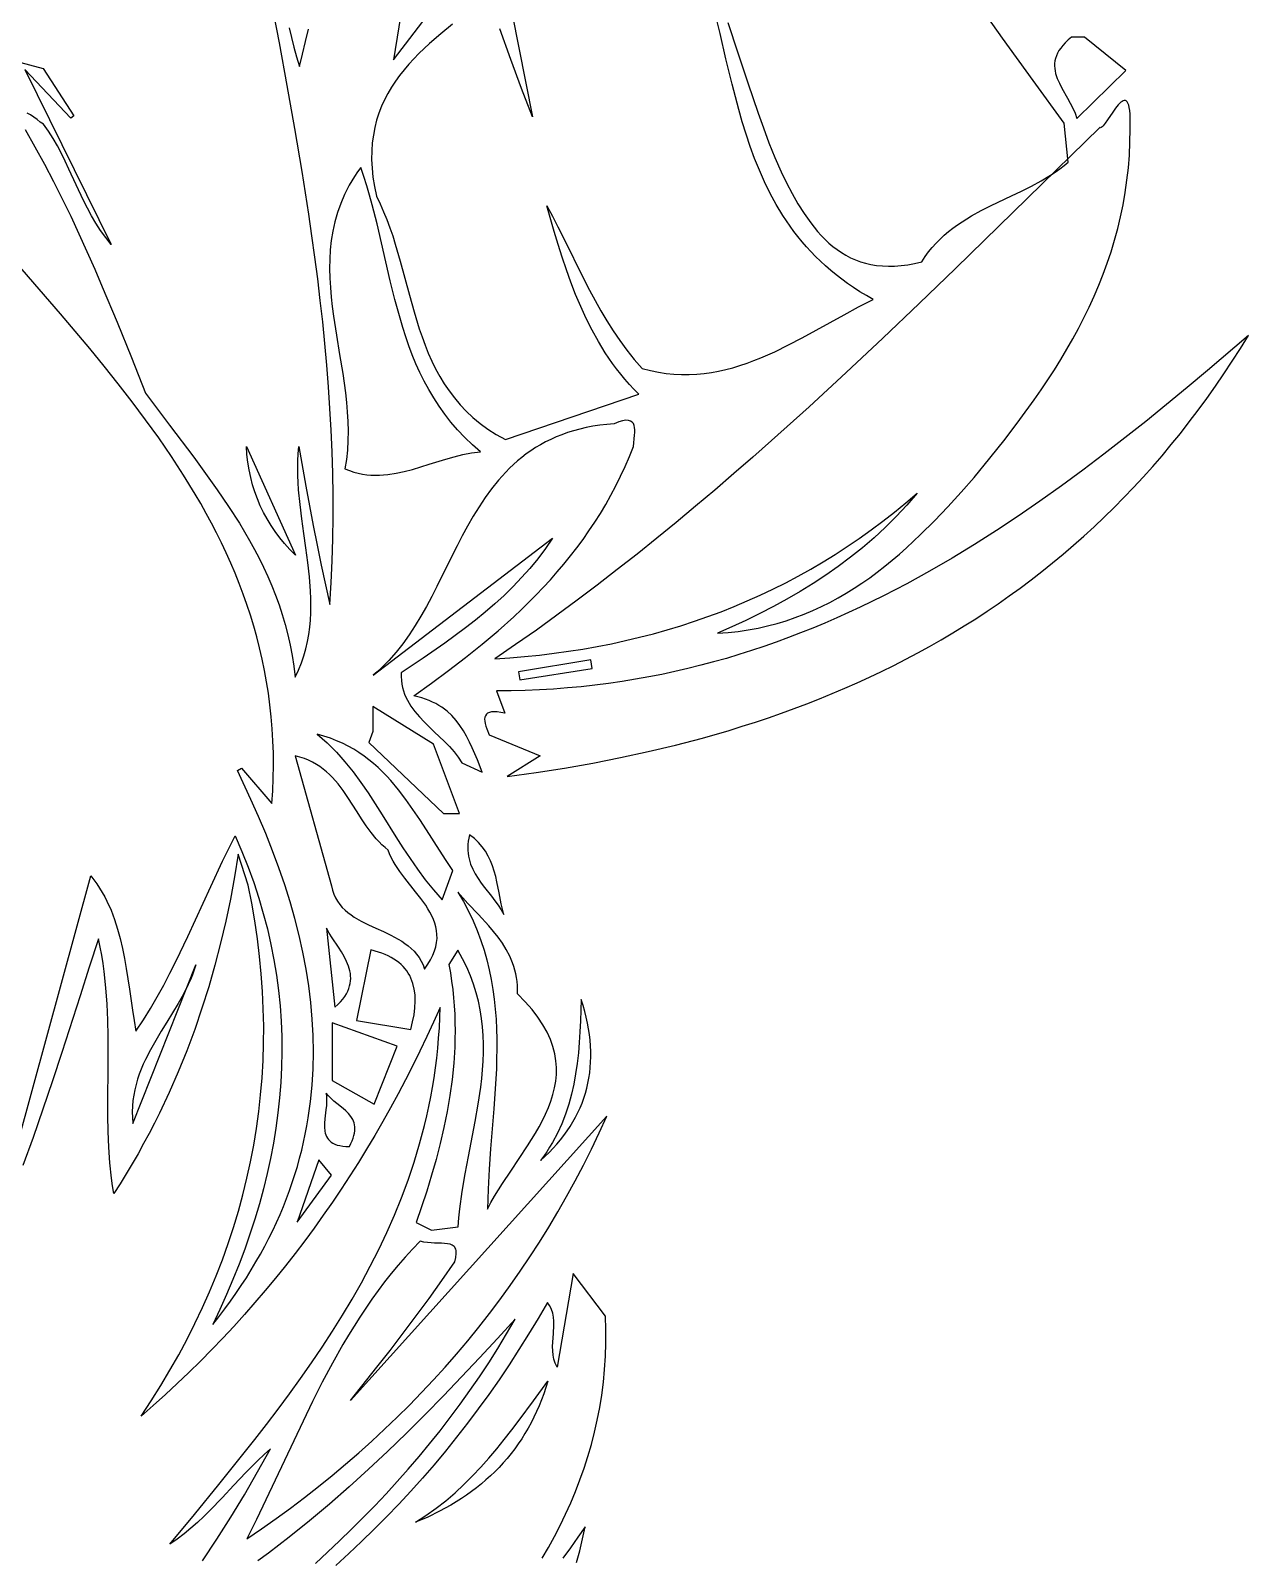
# Model space of a CAD drawing. Header units: metres. Extents: x 0 to 50, y 0 to 50.
# Drawn here: x 27.61 to 38.5, y 11.47 to 25.13 of the extents above; entities that cross this region are included whole.
import ezdxf

# ---------------------------------------------------------------- set-up
doc = ezdxf.new("R2010")
doc.units = ezdxf.units.M

msp = doc.modelspace()

# ---------------------------------------------------------------- linework, layer by layer
for points in [[(30.852075, 24.867865), (31.921372, 26.268652), (31.849407, 26.342744), (31.310637, 26.053975), (31.24909, 25.508736), (30.932788, 25.365567), (30.852075, 24.867865)], [(31.789331, 25.896573), (32.093523, 24.358277), (32.093523, 24.358277), (31.995495, 24.611808), (31.899205, 24.872259), (31.802001, 25.145663)], [(27.557002, 24.244934), (27.644763, 24.091086), (27.72919, 23.936533), (27.810529, 23.78133), (27.889022, 23.625533), (27.964914, 23.469194), (28.038447, 23.31237), (28.109867, 23.155114), (28.179416, 22.997482), (28.247339, 22.839528), (28.379279, 22.522871), (28.507637, 22.205583), (28.634365, 21.8881), (28.634365, 21.8881), (28.740608, 21.74418), (28.848377, 21.600896), (29.064605, 21.313983), (29.171119, 21.16923), (29.275269, 21.022864), (29.376084, 20.874322), (29.472592, 20.723042), (29.518926, 20.646199), (29.563818, 20.568461), (29.607148, 20.489758), (29.648792, 20.410018), (29.68863, 20.329172), (29.726541, 20.24715), (29.762402, 20.163881), (29.796092, 20.079295), (29.827489, 19.993322), (29.856473, 19.905891), (29.882921, 19.816932), (29.906712, 19.726376), (29.927724, 19.63415), (29.945835, 19.540187), (29.960925, 19.444414), (29.972872, 19.346762), (29.972872, 19.346762), (30.002045, 19.410218), (30.027278, 19.473796), (30.048783, 19.537491), (30.066773, 19.601297), (30.081459, 19.665209), (30.093055, 19.729221), (30.101772, 19.793326), (30.107823, 19.85752), (30.111421, 19.921797), (30.112776, 19.98615), (30.112103, 20.050575), (30.109612, 20.115065), (30.100029, 20.24422), (30.085727, 20.373568), (30.068402, 20.503064), (30.049755, 20.632663), (30.031483, 20.762318), (30.015286, 20.891985), (30.00286, 21.021617), (29.998593, 21.086405), (29.995906, 21.151169), (29.995011, 21.2159), (29.996121, 21.280595), (29.999448, 21.345246), (30.005204, 21.409849), (30.005204, 21.409849), (30.067497, 21.056267), (30.133128, 20.702803), (30.167757, 20.526146), (30.203895, 20.349557), (30.241766, 20.173048), (30.281595, 19.996631), (30.281595, 19.996631), (30.293657, 20.192795), (30.302487, 20.388627), (30.308197, 20.584139), (30.310897, 20.779344), (30.310694, 20.974254), (30.3077, 21.168882), (30.302024, 21.363242), (30.293776, 21.557344), (30.283065, 21.751203), (30.270001, 21.944831), (30.254694, 22.138241), (30.237253, 22.331445), (30.217788, 22.524455), (30.196409, 22.717286), (30.173226, 22.909948), (30.148347, 23.102456), (30.121883, 23.294821), (30.093944, 23.487057), (30.034077, 23.87119), (29.969625, 24.254957), (29.901463, 24.638459), (29.830471, 25.021797), (29.757524, 25.405074)], [(31.379827, 25.187618), (31.275161, 25.102412), (31.174061, 25.014884), (31.125287, 24.969977), (31.07793, 24.924161), (31.032164, 24.877327), (30.988165, 24.829366), (30.946109, 24.780169), (30.906169, 24.729626), (30.868521, 24.677627), (30.833341, 24.624065), (30.800802, 24.568828), (30.77108, 24.511809), (30.74435, 24.452897), (30.720787, 24.391983), (30.700566, 24.328957), (30.683862, 24.263712), (30.67085, 24.196136), (30.661705, 24.126121), (30.656602, 24.053558), (30.655716, 23.978337), (30.659222, 23.900348), (30.667296, 23.819483), (30.680111, 23.735632), (30.697843, 23.648686), (30.697843, 23.648686), (30.731646, 23.580243), (30.762864, 23.510364), (30.79177, 23.439194), (30.818636, 23.366881), (30.843736, 23.293571), (30.867342, 23.219411), (30.911166, 23.069128), (30.992905, 22.764823), (31.035187, 22.613149), (31.081322, 22.463361), (31.106518, 22.389541), (31.133495, 22.316632), (31.162528, 22.244782), (31.193889, 22.174138), (31.227852, 22.104846), (31.264689, 22.037053), (31.304673, 21.970905), (31.348077, 21.90655), (31.395175, 21.844135), (31.446238, 21.783806), (31.501541, 21.72571), (31.561356, 21.669993), (31.625956, 21.616804), (31.695614, 21.566287), (31.770604, 21.518591), (31.851197, 21.473863), (33.044456, 21.877543), (33.044456, 21.877543), (33.001645, 21.921251), (32.96046, 21.965784), (32.920847, 22.011118), (32.882755, 22.057228), (32.846131, 22.104088), (32.810923, 22.151674), (32.744548, 22.248923), (32.683214, 22.348775), (32.626503, 22.451031), (32.574, 22.55549), (32.525287, 22.661953), (32.479948, 22.77022), (32.437566, 22.880092), (32.397725, 22.991368), (32.360008, 23.103848), (32.323999, 23.217334), (32.28928, 23.331625), (32.222048, 23.561823), (32.222048, 23.561823), (32.271868, 23.469177), (32.320315, 23.375659), (32.414667, 23.186944), (32.50826, 22.997563), (32.604253, 22.809398), (32.654135, 22.71636), (32.705801, 22.624333), (32.759645, 22.533552), (32.816062, 22.444252), (32.875446, 22.356669), (32.938192, 22.271038), (33.004695, 22.187594), (33.075349, 22.106574), (33.075349, 22.106574), (33.147972, 22.088338), (33.219482, 22.074051), (33.289938, 22.063558), (33.3594, 22.056709), (33.427925, 22.053351), (33.495574, 22.053331), (33.562406, 22.056497), (33.628479, 22.062696), (33.693853, 22.071776), (33.758586, 22.083585), (33.822738, 22.09797), (33.886367, 22.114779), (33.949533, 22.133859), (34.012296, 22.155058), (34.074713, 22.178224), (34.136844, 22.203204), (34.198748, 22.229846), (34.260484, 22.257997), (34.383689, 22.318218), (34.50693, 22.382647), (34.630681, 22.450066), (34.881602, 22.588994), (35.009716, 22.658065), (35.140229, 22.725248), (35.140229, 22.725248), (35.080107, 22.759478), (35.022031, 22.794706), (34.965956, 22.830909), (34.911835, 22.868065), (34.859624, 22.906151), (34.809276, 22.945144), (34.760745, 22.985023), (34.713986, 23.025765), (34.668953, 23.067347), (34.625599, 23.109747), (34.583881, 23.152942), (34.543751, 23.19691), (34.505163, 23.241628), (34.468073, 23.287075), (34.432434, 23.333226), (34.3982, 23.380061), (34.333766, 23.47569), (34.274404, 23.57378), (34.219749, 23.674153), (34.169434, 23.776629), (34.123092, 23.881027), (34.080358, 23.987168), (34.040865, 24.094872), (34.004247, 24.20396), (33.970139, 24.314251), (33.938172, 24.425565), (33.907983, 24.537724), (33.879203, 24.650546), (33.824409, 24.877464), (33.770862, 25.10488), (33.71563, 25.331357)], [(29.917645, 25.155438), (29.960554, 24.98219), (29.984409, 24.895921), (30.010452, 24.810025), (30.010452, 24.810025), (30.036967, 24.920724), (30.064558, 25.031318), (30.091391, 25.141968)], [(33.840724, 25.20249), (33.931584, 24.932554), (34.02022, 24.662099), (34.111054, 24.392966), (34.158679, 24.259471), (34.208514, 24.126997), (34.261111, 23.995774), (34.317023, 23.866033), (34.317023, 23.866033), (34.365489, 23.768397), (34.415694, 23.673165), (34.468125, 23.581179), (34.523273, 23.493277), (34.552019, 23.45112), (34.581627, 23.4103), (34.612158, 23.370921), (34.643675, 23.333089), (34.676238, 23.296908), (34.709907, 23.262483), (34.744745, 23.229919), (34.780813, 23.199322), (34.818171, 23.170796), (34.85688, 23.144447), (34.897003, 23.120379), (34.938599, 23.098697), (34.981731, 23.079507), (35.026459, 23.062913), (35.072844, 23.04902), (35.120948, 23.037935), (35.170832, 23.02976), (35.222557, 23.024602), (35.276183, 23.022565), (35.331773, 23.023755), (35.389387, 23.028277), (35.449087, 23.036235), (35.510933, 23.047735), (35.574987, 23.062881), (35.574987, 23.062881), (35.604805, 23.107977), (35.636248, 23.150626), (35.669223, 23.190962), (35.70364, 23.229117), (35.739409, 23.265226), (35.77644, 23.299421), (35.814641, 23.331836), (35.853923, 23.362605), (35.894194, 23.39186), (35.935365, 23.419735), (36.020041, 23.471879), (36.107229, 23.520102), (36.196202, 23.565473), (36.376611, 23.651922), (36.466598, 23.695134), (36.555475, 23.739761), (36.642517, 23.786869), (36.726999, 23.837525), (36.768055, 23.864516), (36.808199, 23.892795), (36.847341, 23.922494), (36.885391, 23.953747), (36.848089, 24.303607), (36.848089, 24.303607), (36.570709, 24.683209), (36.296377, 25.063836), (36.160939, 25.254796)], [(36.913316, 25.07111), (36.913316, 25.07111), (36.884122, 25.046445), (36.85851, 25.022084), (36.83632, 24.99801), (36.817392, 24.974205), (36.801566, 24.95065), (36.788682, 24.927327), (36.77858, 24.904218), (36.7711, 24.881306), (36.766082, 24.858572), (36.763366, 24.835998), (36.762791, 24.813566), (36.764199, 24.791259), (36.767428, 24.769058), (36.772319, 24.746944), (36.786448, 24.70291), (36.805303, 24.659011), (36.827606, 24.615104), (36.877433, 24.526688), (36.902398, 24.481891), (36.925689, 24.436508), (36.946028, 24.390395), (36.962134, 24.343409), (37.399124, 24.773399), (37.029271, 25.070005), (36.913316, 25.07111)], [(27.472455, 24.857183), (27.719678, 24.790872), (27.992626, 24.368402), (27.964914, 24.345671), (27.553038, 24.783049), (28.327911, 23.217685), (28.327911, 23.217685), (28.277648, 23.278581), (28.231632, 23.341714), (28.189303, 23.406784), (28.150102, 23.473491), (28.11347, 23.541535), (28.078847, 23.610614), (28.013391, 23.750679), (27.949258, 23.891284), (27.916289, 23.961037), (27.881972, 24.030024), (27.845748, 24.097944), (27.807058, 24.164497), (27.765342, 24.229382), (27.72004, 24.2923), (27.72004, 24.2923), (27.692073, 24.311922), (27.664176, 24.333693), (27.635768, 24.355623), (27.606266, 24.375722), (27.575087, 24.392001)], [(31.756481, 19.509627), (31.756481, 19.509627), (31.890462, 19.518868), (32.023463, 19.530307), (32.155479, 19.543961), (32.286507, 19.559852), (32.416541, 19.577999), (32.545577, 19.59842), (32.67361, 19.621137), (32.800634, 19.646168), (32.926647, 19.673532), (33.051641, 19.703251), (33.175614, 19.735343), (33.29856, 19.769828), (33.420474, 19.806725), (33.541353, 19.846054), (33.66119, 19.887836), (33.779981, 19.932088), (33.897722, 19.978832), (34.014408, 20.028086), (34.130034, 20.07987), (34.244596, 20.134204), (34.358088, 20.191107), (34.470506, 20.250599), (34.581845, 20.312701), (34.692101, 20.37743), (34.801269, 20.444807), (34.909343, 20.514851), (35.01632, 20.587583), (35.122195, 20.663021), (35.226962, 20.741186), (35.330617, 20.822097), (35.433156, 20.905773), (35.534574, 20.992234), (35.534574, 20.992234), (35.442483, 20.88591), (35.347294, 20.784095), (35.249115, 20.686625), (35.148053, 20.593335), (35.044215, 20.50406), (34.937709, 20.418635), (34.828641, 20.336895), (34.717119, 20.258675), (34.60325, 20.183811), (34.487143, 20.112138), (34.368903, 20.04349), (34.248638, 19.977703), (34.126456, 19.914611), (34.002464, 19.854051), (33.876768, 19.795857), (33.749478, 19.739863), (33.749478, 19.739863), (33.842603, 19.746462), (33.933825, 19.756329), (34.023197, 19.769376), (34.110772, 19.785514), (34.1966, 19.804656), (34.280734, 19.826712), (34.363227, 19.851594), (34.44413, 19.879215), (34.523496, 19.909484), (34.601376, 19.942314), (34.677823, 19.977617), (34.752889, 20.015303), (34.826627, 20.055286), (34.899087, 20.097475), (34.970323, 20.141783), (35.040386, 20.188121), (35.109329, 20.236401), (35.177204, 20.286534), (35.244063, 20.338433), (35.309958, 20.392007), (35.374941, 20.44717), (35.439064, 20.503832), (35.50238, 20.561905), (35.56494, 20.621301), (35.688003, 20.743708), (35.80867, 20.870344), (35.927358, 21.000501), (36.044484, 21.133473), (36.044484, 21.133473), (36.184375, 21.304496), (36.320887, 21.47687), (36.453235, 21.650981), (36.580636, 21.827214), (36.642237, 21.916247), (36.702308, 22.005955), (36.76075, 22.096387), (36.817466, 22.18759), (36.872358, 22.279613), (36.925328, 22.372504), (36.976278, 22.466311), (37.025109, 22.561083), (37.071726, 22.656867), (37.116028, 22.753712), (37.157919, 22.851665), (37.1973, 22.950776), (37.234073, 23.051092), (37.268142, 23.152662), (37.299407, 23.255533), (37.32777, 23.359755), (37.353135, 23.465374), (37.375403, 23.57244), (37.394475, 23.681), (37.410255, 23.791103), (37.422644, 23.902797), (37.431544, 24.016129), (37.436858, 24.131149), (37.438487, 24.247905), (37.438487, 24.247905), (37.439087, 24.34415), (37.437392, 24.382735), (37.434471, 24.415399), (37.430399, 24.442473), (37.425255, 24.464285), (37.419114, 24.481164), (37.412055, 24.493439), (37.404154, 24.501439), (37.395487, 24.505493), (37.386133, 24.50593), (37.376168, 24.503079), (37.365669, 24.497268), (37.354712, 24.488828), (37.331737, 24.465372), (37.307858, 24.435343), (37.283691, 24.401372), (37.236958, 24.332134), (37.215624, 24.30213), (37.196467, 24.278712), (37.187897, 24.270294), (37.180101, 24.26451), (37.173158, 24.261689), (37.167145, 24.262159), (37.167145, 24.262159), (36.521709, 23.63175), (35.876015, 23.002365), (35.551732, 22.689519), (35.225778, 22.378684), (34.897616, 22.070445), (34.566712, 21.765386), (34.23253, 21.464094), (34.064042, 21.315042), (33.894534, 21.167152), (33.723939, 21.020495), (33.552189, 20.875146), (33.379219, 20.731176), (33.20496, 20.588661), (33.029346, 20.447671), (32.852309, 20.308281), (32.673784, 20.170564), (32.493703, 20.034592), (32.311999, 19.90044), (32.128606, 19.768179), (31.943455, 19.637884), (31.756481, 19.509627)], [(30.558283, 23.906323), (30.558283, 23.906323), (30.529833, 23.866468), (30.503206, 23.826467), (30.478354, 23.786323), (30.45523, 23.74604), (30.433786, 23.705621), (30.413973, 23.66507), (30.379051, 23.583586), (30.350082, 23.501616), (30.326681, 23.41919), (30.308466, 23.336335), (30.295052, 23.25308), (30.286058, 23.169453), (30.281099, 23.085483), (30.279792, 23.001199), (30.281754, 22.916628), (30.286602, 22.8318), (30.293951, 22.746743), (30.30342, 22.661485), (30.314625, 22.576054), (30.340707, 22.404791), (30.369133, 22.233181), (30.396834, 22.061452), (30.420746, 21.889831), (30.430322, 21.804133), (30.437801, 21.718547), (30.442799, 21.633103), (30.444933, 21.547828), (30.443819, 21.462751), (30.439075, 21.377901), (30.430317, 21.293306), (30.417162, 21.208994), (30.417162, 21.208994), (30.456734, 21.193771), (30.495947, 21.181171), (30.534825, 21.171059), (30.573393, 21.163302), (30.611677, 21.157768), (30.649701, 21.154323), (30.68749, 21.152833), (30.72507, 21.153166), (30.762466, 21.155188), (30.799701, 21.158767), (30.873794, 21.170058), (30.94755, 21.185974), (31.021167, 21.205449), (31.094847, 21.227417), (31.168789, 21.250812), (31.318263, 21.297618), (31.394195, 21.318897), (31.471189, 21.337338), (31.549448, 21.351877), (31.62917, 21.361445), (31.62917, 21.361445), (31.556194, 21.425338), (31.487982, 21.491045), (31.424315, 21.558486), (31.36497, 21.627581), (31.309725, 21.698249), (31.258358, 21.77041), (31.21065, 21.843982), (31.166376, 21.918885), (31.125317, 21.995039), (31.08725, 22.072363), (31.051954, 22.150776), (31.019207, 22.230198), (30.988787, 22.310548), (30.960473, 22.391746), (30.934044, 22.47371), (30.909277, 22.556361), (30.863844, 22.723399), (30.822403, 22.892214), (30.744402, 23.232598), (30.704296, 23.402877), (30.66109, 23.572355), (30.63777, 23.656591), (30.61301, 23.740385), (30.586588, 23.823656), (30.558283, 23.906323)], [(27.489532, 15.168867), (28.143666, 17.570074), (28.143666, 17.570074), (28.171973, 17.533594), (28.198534, 17.496466), (28.223421, 17.45871), (28.24671, 17.420344), (28.268473, 17.38139), (28.288783, 17.341868), (28.325343, 17.261196), (28.356978, 17.178489), (28.384277, 17.093907), (28.407827, 17.007608), (28.428218, 16.919753), (28.446038, 16.830501), (28.461876, 16.740012), (28.489959, 16.555962), (28.517177, 16.36888), (28.531933, 16.274601), (28.548239, 16.180043), (28.548239, 16.180043), (28.614711, 16.280826), (28.677987, 16.383317), (28.738438, 16.48739), (28.796437, 16.592918), (28.852354, 16.699775), (28.906562, 16.807833), (29.011337, 17.027048), (29.216738, 17.474323), (29.323313, 17.700355), (29.378871, 17.813526), (29.436438, 17.926632), (29.436438, 17.926632), (29.496053, 17.787453), (29.550846, 17.648467), (29.600874, 17.50967), (29.646194, 17.371062), (29.686863, 17.232638), (29.722937, 17.094398), (29.754475, 16.956338), (29.781532, 16.818457), (29.804167, 16.680752), (29.822435, 16.543221), (29.836394, 16.405861), (29.846102, 16.268671), (29.851614, 16.131647), (29.852988, 15.994789), (29.850282, 15.858092), (29.843551, 15.721556), (29.832854, 15.585177), (29.818246, 15.448954), (29.799786, 15.312884), (29.777529, 15.176965), (29.751534, 15.041194), (29.721857, 14.90557), (29.688554, 14.770089), (29.651684, 14.63475), (29.611303, 14.49955), (29.567469, 14.364488), (29.520237, 14.22956), (29.469665, 14.094765), (29.415811, 13.960099), (29.358731, 13.825562), (29.298482, 13.69115), (29.235121, 13.556861), (29.235121, 13.556861), (29.289762, 13.62614), (29.342548, 13.695574), (29.39349, 13.76516), (29.442605, 13.834899), (29.489905, 13.904788), (29.535405, 13.974826), (29.579119, 14.045013), (29.621062, 14.115347), (29.661246, 14.185827), (29.699686, 14.256452), (29.736397, 14.327221), (29.771392, 14.398132), (29.804685, 14.469185), (29.836291, 14.540378), (29.866223, 14.61171), (29.894496, 14.683181), (29.921124, 14.754788), (29.94612, 14.826531), (29.969499, 14.898408), (29.991276, 14.970419), (30.011463, 15.042563), (30.030075, 15.114837), (30.047127, 15.187241), (30.062631, 15.259774), (30.076603, 15.332435), (30.089057, 15.405223), (30.109464, 15.551172), (30.123966, 15.697614), (30.132675, 15.844539), (30.135703, 15.991939), (30.133164, 16.139803), (30.12517, 16.288122), (30.111833, 16.436888), (30.093267, 16.586091), (30.069583, 16.735722), (30.040895, 16.885772), (30.007315, 17.036232), (29.968955, 17.187092), (29.925928, 17.338343), (29.878348, 17.489977), (29.826325, 17.641983), (29.769974, 17.794353), (29.709407, 17.947078), (29.644735, 18.100148), (29.576073, 18.253554), (29.456711, 18.510751), (29.491156, 18.533241), (29.764104, 18.215235), (29.764104, 18.215235), (29.771499, 18.330423), (29.776044, 18.44416), (29.777796, 18.556473), (29.776811, 18.667391), (29.773145, 18.776942), (29.766854, 18.885154), (29.757993, 18.992057), (29.746619, 19.097677), (29.732787, 19.202043), (29.716553, 19.305185), (29.697974, 19.407129), (29.677106, 19.507905), (29.654003, 19.60754), (29.628723, 19.706064), (29.60132, 19.803504), (29.571852, 19.899888), (29.540373, 19.995246), (29.506941, 20.089605), (29.47161, 20.182993), (29.434437, 20.27544), (29.395477, 20.366972), (29.354787, 20.45762), (29.312423, 20.54741), (29.26844, 20.636372), (29.222894, 20.724533), (29.175841, 20.811922), (29.127338, 20.898568), (29.07744, 20.984498), (28.973683, 21.154325), (28.865017, 21.321631), (28.75189, 21.486641), (28.63475, 21.649583), (28.514044, 21.810682), (28.390219, 21.970167), (28.263723, 22.128263), (28.135003, 22.285196), (28.004506, 22.441195), (27.872681, 22.596484), (27.341038, 23.215084)], [(38.496365, 22.403397), (38.496365, 22.403397), (38.131027, 22.091042), (37.94735, 21.937), (37.762842, 21.784707), (37.577382, 21.634407), (37.390852, 21.486347), (37.203132, 21.340769), (37.014102, 21.197919), (36.823643, 21.058041), (36.631635, 20.92138), (36.437958, 20.78818), (36.242494, 20.658686), (36.045122, 20.533143), (35.845723, 20.411795), (35.644178, 20.294886), (35.440366, 20.182662), (35.234169, 20.075367), (35.025467, 19.973245), (34.920139, 19.9242), (34.81414, 19.876541), (34.707455, 19.830297), (34.600069, 19.785499), (34.491967, 19.742179), (34.383134, 19.700365), (34.273555, 19.66009), (34.163216, 19.621383), (34.052101, 19.584275), (33.940195, 19.548797), (33.827483, 19.514979), (33.713951, 19.482851), (33.599583, 19.452446), (33.484365, 19.423792), (33.368282, 19.39692), (33.251318, 19.371862), (33.133459, 19.348647), (33.01469, 19.327307), (32.894995, 19.307871), (32.774361, 19.290371), (32.652771, 19.274837), (32.530212, 19.261299), (32.406667, 19.249788), (32.282123, 19.240335), (32.156564, 19.232971), (32.029975, 19.227725), (31.902341, 19.224628), (31.773648, 19.223711), (31.84796, 19.024439), (31.84796, 19.024439), (31.811086, 19.031925), (31.778906, 19.036226), (31.751217, 19.037462), (31.727816, 19.035756), (31.708499, 19.031229), (31.693064, 19.024002), (31.681308, 19.014196), (31.673026, 19.001934), (31.668016, 18.987336), (31.666074, 18.970525), (31.666998, 18.951621), (31.670584, 18.930746), (31.676629, 18.908022), (31.68493, 18.88357), (31.707485, 18.829968), (32.163198, 18.641667), (31.869042, 18.459273), (31.869042, 18.459273), (32.125959, 18.494423), (32.380444, 18.533964), (32.632418, 18.578025), (32.881804, 18.626736), (33.128524, 18.680226), (33.372498, 18.738624), (33.61365, 18.80206), (33.8519, 18.870663), (33.969913, 18.906943), (34.087172, 18.944562), (34.203666, 18.983538), (34.319386, 19.023887), (34.434322, 19.065624), (34.548464, 19.108767), (34.661803, 19.15333), (34.774328, 19.19933), (34.886031, 19.246784), (34.996901, 19.295707), (35.106929, 19.346116), (35.216104, 19.398027), (35.324417, 19.451456), (35.431858, 19.506419), (35.538418, 19.562933), (35.644086, 19.621012), (35.748853, 19.680675), (35.852709, 19.741936), (35.955645, 19.804813), (36.05765, 19.86932), (36.158715, 19.935475), (36.25883, 20.003293), (36.357985, 20.072791), (36.456171, 20.143985), (36.553377, 20.216891), (36.649594, 20.291524), (36.744813, 20.367902), (36.839023, 20.446041), (36.932214, 20.525956), (37.024377, 20.607664), (37.115503, 20.691181), (37.20558, 20.776523), (37.294601, 20.863706), (37.382554, 20.952747), (37.46943, 21.043661), (37.555219, 21.136465), (37.639911, 21.231175), (37.723498, 21.327807), (37.805968, 21.426377), (37.887312, 21.526902), (37.967521, 21.629397), (38.046585, 21.733879), (38.124493, 21.840364), (38.201236, 21.948867), (38.276805, 22.059407), (38.351189, 22.171997), (38.424379, 22.286655), (38.496365, 22.403397)], [(30.668041, 19.364165), (32.273082, 20.589647), (32.273082, 20.589647), (32.209236, 20.496271), (32.141845, 20.406483), (32.071074, 20.320034), (31.997089, 20.236675), (31.920055, 20.156154), (31.840139, 20.078224), (31.757505, 20.002632), (31.67232, 19.929131), (31.584749, 19.85747), (31.494958, 19.787398), (31.403112, 19.718668), (31.309377, 19.651027), (31.116903, 19.518019), (30.918861, 19.386375), (30.918861, 19.386375), (30.918907, 19.351356), (30.921211, 19.317664), (30.925658, 19.285231), (30.932131, 19.253988), (30.940513, 19.223863), (30.950687, 19.194789), (30.962538, 19.166694), (30.975948, 19.139511), (30.990802, 19.113168), (31.006981, 19.087598), (31.042854, 19.038493), (31.082633, 18.991639), (31.125386, 18.94648), (31.170182, 18.90246), (31.216087, 18.859022), (31.307494, 18.771666), (31.351132, 18.726634), (31.39215, 18.679959), (31.429614, 18.631082), (31.462593, 18.579448), (31.64532, 18.497507), (31.64532, 18.497507), (31.601191, 18.606156), (31.555888, 18.71378), (31.531534, 18.766327), (31.505373, 18.817561), (31.476899, 18.867129), (31.445609, 18.91468), (31.410997, 18.959861), (31.372559, 19.002319), (31.329789, 19.041703), (31.306623, 19.060131), (31.282185, 19.077659), (31.256412, 19.094242), (31.22924, 19.109836), (31.200607, 19.124397), (31.17045, 19.137882), (31.138706, 19.150245), (31.105311, 19.161443), (31.070203, 19.171432), (31.033318, 19.180168), (31.033318, 19.180168), (31.190016, 19.29186), (31.344117, 19.405541), (31.495205, 19.521577), (31.642866, 19.640335), (31.786686, 19.762182), (31.92625, 19.887485), (31.994306, 19.951548), (32.061142, 20.016612), (32.126707, 20.082724), (32.190949, 20.149929), (32.253815, 20.218273), (32.315255, 20.287803), (32.375216, 20.358563), (32.433646, 20.430601), (32.490494, 20.503961), (32.545708, 20.57869), (32.599235, 20.654833), (32.651025, 20.732437), (32.701025, 20.811547), (32.749183, 20.892209), (32.795448, 20.974469), (32.839767, 21.058373), (32.88209, 21.143966), (32.922363, 21.231296), (32.960536, 21.320406), (32.996556, 21.411345), (32.996556, 21.411345), (33.007539, 21.51037), (33.009046, 21.534607), (33.009105, 21.557649), (33.007239, 21.579001), (33.002972, 21.598172), (32.995827, 21.614666), (32.985327, 21.627991), (32.970997, 21.637653), (32.95236, 21.643158), (32.92894, 21.644012), (32.900259, 21.639722), (32.865842, 21.629795), (32.825212, 21.613737), (32.825212, 21.613737), (32.759359, 21.60807), (32.695659, 21.600414), (32.634059, 21.59082), (32.574503, 21.57934), (32.516937, 21.566023), (32.461306, 21.550922), (32.407555, 21.534086), (32.355628, 21.515568), (32.305472, 21.495417), (32.257032, 21.473685), (32.210251, 21.450422), (32.165077, 21.42568), (32.121453, 21.39951), (32.079325, 21.371963), (32.038638, 21.343088), (31.999338, 21.312939), (31.961369, 21.281564), (31.924676, 21.249016), (31.889205, 21.215345), (31.854901, 21.180603), (31.789574, 21.108106), (31.728256, 21.031933), (31.670509, 20.952492), (31.615893, 20.87019), (31.563969, 20.785434), (31.5143, 20.698633), (31.466445, 20.610194), (31.419967, 20.520525), (31.329384, 20.339124), (31.23904, 20.157691), (31.192861, 20.067981), (31.145425, 19.979487), (31.096294, 19.892614), (31.045028, 19.807772), (30.991189, 19.725366), (30.934339, 19.645806), (30.874037, 19.569498), (30.809846, 19.49685), (30.776155, 19.462026), (30.741327, 19.42827), (30.705307, 19.395633), (30.668041, 19.364165)], [(29.536032, 21.409219), (29.973463, 20.438806), (29.973463, 20.438806), (29.924199, 20.489256), (29.877795, 20.541037), (29.834264, 20.594154), (29.793621, 20.648616), (29.755878, 20.704426), (29.72105, 20.761593), (29.68915, 20.820122), (29.66019, 20.88002), (29.634186, 20.941292), (29.61115, 21.003946), (29.591097, 21.067986), (29.574038, 21.133421), (29.559989, 21.200255), (29.548963, 21.268495), (29.540973, 21.338148), (29.536032, 21.409219)], [(31.97937, 19.323353), (32.627539, 19.424633), (32.614972, 19.502976), (31.96768, 19.394669), (31.97937, 19.323353)], [(30.666138, 19.083369), (30.666138, 18.860707), (30.630293, 18.761302), (31.297213, 18.1274), (31.442295, 18.1274), (31.207723, 18.748193), (30.666138, 19.083369)], [(30.169236, 18.836037), (30.169236, 18.836037), (30.214309, 18.797495), (30.257758, 18.757774), (30.299681, 18.716944), (30.340175, 18.675071), (30.379336, 18.632224), (30.417262, 18.588471), (30.489795, 18.49852), (30.55855, 18.405762), (30.624302, 18.310742), (30.687827, 18.214004), (30.7499, 18.116093), (30.872795, 17.918932), (30.935167, 17.820771), (30.99919, 17.723615), (31.06564, 17.62801), (31.135292, 17.5345), (31.208921, 17.44363), (31.24747, 17.399356), (31.287304, 17.355945), (31.382475, 17.618656), (31.382475, 17.618656), (31.321558, 17.707185), (31.26223, 17.797723), (31.14528, 17.981687), (31.086124, 18.073539), (31.025491, 18.164256), (30.962614, 18.253053), (30.896727, 18.339142), (30.827062, 18.421737), (30.790574, 18.461479), (30.752854, 18.500053), (30.713806, 18.53736), (30.673335, 18.573302), (30.631344, 18.607781), (30.587738, 18.640699), (30.542421, 18.671957), (30.495296, 18.701457), (30.446269, 18.729101), (30.395243, 18.75479), (30.342123, 18.778427), (30.286812, 18.799912), (30.229215, 18.819148), (30.169236, 18.836037)], [(29.972675, 18.64295), (30.296651, 17.481029), (30.296651, 17.481029), (30.306133, 17.442184), (30.318521, 17.406241), (30.333631, 17.37301), (30.35128, 17.342302), (30.371284, 17.313926), (30.393458, 17.287692), (30.417618, 17.263412), (30.443581, 17.240894), (30.471162, 17.21995), (30.500178, 17.200388), (30.561776, 17.164657), (30.626904, 17.132181), (30.694089, 17.101442), (30.761859, 17.070921), (30.828742, 17.0391), (30.893267, 17.004461), (30.924184, 16.98561), (30.95396, 16.965484), (30.98241, 16.943895), (31.00935, 16.920652), (31.034596, 16.895566), (31.057964, 16.868446), (31.079271, 16.839102), (31.098332, 16.807346), (31.114962, 16.772987), (31.128979, 16.735835), (31.128979, 16.735835), (31.158704, 16.777974), (31.18341, 16.818988), (31.203342, 16.858933), (31.218745, 16.897863), (31.229864, 16.935833), (31.236941, 16.972898), (31.240224, 17.009113), (31.239955, 17.044532), (31.236379, 17.079211), (31.229742, 17.113204), (31.220287, 17.146566), (31.20826, 17.179352), (31.193904, 17.211616), (31.177464, 17.243415), (31.159186, 17.274801), (31.139313, 17.305831), (31.095761, 17.36704), (31.048766, 17.427479), (30.952273, 17.547806), (30.906687, 17.60857), (30.865485, 17.67032), (30.847139, 17.701702), (30.830622, 17.733494), (30.81618, 17.765753), (30.804056, 17.798532), (30.804056, 17.798532), (30.775478, 17.82179), (30.748262, 17.846439), (30.72229, 17.872357), (30.697442, 17.899428), (30.650638, 17.95655), (30.606894, 18.016854), (30.565254, 18.079391), (30.524763, 18.143211), (30.443401, 18.270898), (30.400618, 18.332865), (30.35516, 18.392315), (30.306069, 18.448297), (30.279863, 18.474692), (30.25239, 18.499863), (30.223532, 18.523692), (30.193168, 18.54606), (30.161179, 18.56685), (30.127445, 18.585941), (30.091847, 18.603215), (30.054266, 18.618554), (30.014582, 18.631839), (29.972675, 18.64295)], [(31.530525, 17.937212), (31.530525, 17.937212), (31.52382, 17.907506), (31.519075, 17.87869), (31.516198, 17.850721), (31.515098, 17.823559), (31.515685, 17.797162), (31.517867, 17.77149), (31.521555, 17.7465), (31.526657, 17.722153), (31.54074, 17.675217), (31.55939, 17.630355), (31.58188, 17.587235), (31.607484, 17.545528), (31.635476, 17.504905), (31.665128, 17.465035), (31.72651, 17.386238), (31.756785, 17.346651), (31.785816, 17.306499), (31.812874, 17.265452), (31.837234, 17.22318), (31.837234, 17.22318), (31.825584, 17.27122), (31.815184, 17.319826), (31.796204, 17.417865), (31.776432, 17.515544), (31.765042, 17.563702), (31.752006, 17.611112), (31.736841, 17.657556), (31.719064, 17.702815), (31.698193, 17.74667), (31.673745, 17.788901), (31.645237, 17.82929), (31.612186, 17.867617), (31.574109, 17.903665), (31.530525, 17.937212)], [(29.144355, 11.442353), (29.271719, 11.635575), (29.396062, 11.832473), (29.517459, 12.032947), (29.635982, 12.236899), (29.751707, 12.444231), (29.751707, 12.444231), (29.69403, 12.393257), (29.637926, 12.340593), (29.583101, 12.286536), (29.52926, 12.231384), (29.42335, 12.118977), (29.317835, 12.005745), (29.210355, 11.89406), (29.15514, 11.839539), (29.098549, 11.786295), (29.040287, 11.734623), (28.980058, 11.684821), (28.917568, 11.637184), (28.852521, 11.59201), (28.852521, 11.59201), (29.071335, 11.857908), (29.289266, 12.124369), (29.504566, 12.392248), (29.610684, 12.526986), (29.715488, 12.662401), (29.818762, 12.798598), (29.920286, 12.935684), (30.019842, 13.073767), (30.117211, 13.212953), (30.212175, 13.353349), (30.304516, 13.495063), (30.394015, 13.638201), (30.480455, 13.78287), (30.563615, 13.929177), (30.643279, 14.077229), (30.719227, 14.227134), (30.791241, 14.378997), (30.859103, 14.532927), (30.922595, 14.68903), (30.981497, 14.847412), (31.035592, 15.008181), (31.084661, 15.171445), (31.128486, 15.337309), (31.148364, 15.421249), (31.166848, 15.50588), (31.183913, 15.591215), (31.19953, 15.677267), (31.213671, 15.764049), (31.226311, 15.851575), (31.237421, 15.939858), (31.246975, 16.028912), (31.254944, 16.11875), (31.261302, 16.209385), (31.266021, 16.30083), (31.269075, 16.3931), (31.269075, 16.3931), (31.210035, 16.261497), (31.14952, 16.130966), (31.087519, 16.001512), (31.024021, 15.873138), (30.959015, 15.745851), (30.89249, 15.619653), (30.824435, 15.494549), (30.754838, 15.370544), (30.683689, 15.247643), (30.610978, 15.125849), (30.536692, 15.005168), (30.460821, 14.885603), (30.383354, 14.767159), (30.30428, 14.64984), (30.223588, 14.533652), (30.141267, 14.418598), (30.057306, 14.304683), (29.971693, 14.191911), (29.884419, 14.080287), (29.795472, 13.969815), (29.70484, 13.8605), (29.612514, 13.752346), (29.518481, 13.645357), (29.422732, 13.539539), (29.325254, 13.434895), (29.226037, 13.33143), (29.125071, 13.229149), (29.022343, 13.128055), (28.917844, 13.028154), (28.811561, 12.929449), (28.703485, 12.831946), (28.593603, 12.735648), (28.593603, 12.735648), (28.683388, 12.872127), (28.769409, 13.009373), (28.851657, 13.147387), (28.930122, 13.286171), (29.004793, 13.425723), (29.075663, 13.566045), (29.142721, 13.707138), (29.205957, 13.849001), (29.265362, 13.991636), (29.320926, 14.135042), (29.37264, 14.279221), (29.420494, 14.424173), (29.464479, 14.569899), (29.504585, 14.716398), (29.540802, 14.863672), (29.57312, 15.011721), (29.601531, 15.160545), (29.626025, 15.310145), (29.646591, 15.460522), (29.663221, 15.611676), (29.675905, 15.763608), (29.684633, 15.916318), (29.689396, 16.069806), (29.690183, 16.224074), (29.686986, 16.379122), (29.679795, 16.534949), (29.6686, 16.691558), (29.653392, 16.848947), (29.634161, 17.007119), (29.610897, 17.166072), (29.583591, 17.325809), (29.552234, 17.486329), (29.46247, 17.763198), (29.46247, 17.763198), (29.429443, 17.562), (29.392247, 17.362221), (29.350734, 17.163881), (29.304753, 16.967005), (29.254157, 16.771613), (29.198796, 16.577728), (29.13852, 16.385373), (29.073182, 16.194569), (29.002632, 16.005339), (28.926721, 15.817705), (28.8453, 15.631689), (28.758221, 15.447314), (28.712512, 15.355748), (28.665333, 15.264602), (28.616664, 15.173876), (28.566488, 15.083574), (28.514785, 14.993699), (28.461537, 14.904254), (28.406726, 14.815241), (28.350332, 14.726664), (28.350332, 14.726664), (28.339271, 14.795569), (28.329809, 14.864636), (28.315216, 15.003247), (28.305623, 15.142488), (28.300102, 15.282347), (28.297721, 15.422813), (28.297553, 15.563875), (28.300133, 15.847747), (28.301022, 15.990535), (28.300405, 16.133876), (28.297351, 16.27776), (28.290933, 16.422176), (28.280218, 16.567113), (28.264279, 16.71256), (28.25406, 16.785472), (28.242186, 16.858507), (28.228541, 16.931665), (28.213009, 17.004943), (28.213009, 17.004943), (28.129847, 16.751534), (28.047836, 16.497533), (27.884248, 15.989067), (27.801162, 15.735255), (27.716209, 15.48216), (27.628635, 15.230109), (27.537685, 14.979429)], [(31.425642, 17.424791), (31.425642, 17.424791), (31.476248, 17.338812), (31.522045, 17.252543), (31.563243, 17.165996), (31.600049, 17.079184), (31.632671, 16.992119), (31.661318, 16.904811), (31.686198, 16.817274), (31.707518, 16.729519), (31.725488, 16.641559), (31.740315, 16.553404), (31.752207, 16.465066), (31.761372, 16.376559), (31.768019, 16.287893), (31.772356, 16.199081), (31.774591, 16.110135), (31.774932, 16.021065), (31.773587, 15.931885), (31.770764, 15.842607), (31.761519, 15.6638), (31.748861, 15.484742), (31.734455, 15.305526), (31.719967, 15.126248), (31.707062, 14.947004), (31.697406, 14.767889), (31.694316, 14.678409), (31.692662, 14.588997), (31.692662, 14.588997), (31.722762, 14.646109), (31.75506, 14.702942), (31.824812, 14.815959), (31.899038, 14.928426), (31.974857, 15.040723), (32.049389, 15.153228), (32.119752, 15.266318), (32.15247, 15.323201), (32.183065, 15.380373), (32.211178, 15.43788), (32.236449, 15.49577), (32.258516, 15.554091), (32.277021, 15.612889), (32.291603, 15.672212), (32.301902, 15.732108), (32.307558, 15.792623), (32.30821, 15.853805), (32.303499, 15.915701), (32.293065, 15.978358), (32.276548, 16.041824), (32.253586, 16.106146), (32.239577, 16.138643), (32.223821, 16.171372), (32.186892, 16.237548), (32.14244, 16.304722), (32.090103, 16.372942), (32.029522, 16.442254), (31.960337, 16.512706), (31.960337, 16.512706), (31.960759, 16.551001), (31.959341, 16.588199), (31.956155, 16.624345), (31.951275, 16.659486), (31.944775, 16.69367), (31.936728, 16.726942), (31.927208, 16.759349), (31.916289, 16.790937), (31.890546, 16.851847), (31.860088, 16.910042), (31.825503, 16.965897), (31.78738, 17.019784), (31.746308, 17.072076), (31.702874, 17.123146), (31.611276, 17.223113), (31.517296, 17.322667), (31.470884, 17.373221), (31.425642, 17.424791)], [(30.251031, 17.099998), (30.327006, 16.39433), (30.327006, 16.39433), (30.353414, 16.418985), (30.37675, 16.443362), (30.397136, 16.467472), (30.414693, 16.491328), (30.429544, 16.514938), (30.441808, 16.538315), (30.451609, 16.561469), (30.459066, 16.584412), (30.464303, 16.607154), (30.46744, 16.629706), (30.468598, 16.652079), (30.467899, 16.674285), (30.465465, 16.696333), (30.461417, 16.718236), (30.448965, 16.761646), (30.431515, 16.804604), (30.410038, 16.847197), (30.385506, 16.889513), (30.358891, 16.931639), (30.303297, 17.015673), (30.276263, 17.057755), (30.251031, 17.099998)], [(30.648432, 16.906435), (30.520959, 16.275264), (31.005394, 16.196015), (31.005394, 16.196015), (31.022344, 16.262696), (31.034842, 16.326918), (31.042719, 16.388573), (31.04581, 16.44755), (31.043944, 16.50374), (31.036956, 16.557033), (31.024678, 16.607319), (31.016502, 16.631299), (31.006941, 16.654487), (30.995973, 16.676868), (30.983578, 16.698429), (30.969734, 16.719155), (30.954422, 16.739033), (30.937618, 16.75805), (30.919304, 16.776191), (30.899458, 16.793444), (30.878058, 16.809793), (30.855084, 16.825225), (30.830515, 16.839728), (30.80433, 16.853286), (30.776509, 16.865886), (30.747029, 16.877515), (30.71587, 16.888158), (30.648432, 16.906435)], [(31.426207, 16.904598), (31.346358, 16.776955), (31.346358, 16.776955), (31.359612, 16.702169), (31.370962, 16.6276), (31.380457, 16.553245), (31.38814, 16.479098), (31.394059, 16.405154), (31.398259, 16.331409), (31.400786, 16.257858), (31.401686, 16.184496), (31.401004, 16.111319), (31.398786, 16.03832), (31.389928, 15.892842), (31.375477, 15.748024), (31.3558, 15.603826), (31.331264, 15.460211), (31.302236, 15.317138), (31.269082, 15.174571), (31.232169, 15.032469), (31.191864, 14.890795), (31.148533, 14.74951), (31.102543, 14.608575), (31.054261, 14.467951), (31.190536, 14.398964), (31.429018, 14.431106), (31.429018, 14.431106), (31.435749, 14.510362), (31.444351, 14.589436), (31.466239, 14.747058), (31.492835, 14.904017), (31.522291, 15.060358), (31.582391, 15.371364), (31.609339, 15.526119), (31.631755, 15.680437), (31.640686, 15.757445), (31.647792, 15.834361), (31.65284, 15.911189), (31.655601, 15.987937), (31.655843, 16.064608), (31.653336, 16.141209), (31.647847, 16.217746), (31.639147, 16.294223), (31.627005, 16.370648), (31.611188, 16.447024), (31.591467, 16.523359), (31.56761, 16.599657), (31.539387, 16.675924), (31.506566, 16.752167), (31.468916, 16.828389), (31.426207, 16.904598)], [(29.084454, 16.774601), (29.084454, 16.774601), (29.069647, 16.729072), (29.053081, 16.68426), (29.034912, 16.640102), (29.015299, 16.596533), (28.972371, 16.510905), (28.925556, 16.42686), (28.876117, 16.343883), (28.825314, 16.26146), (28.774408, 16.179075), (28.72466, 16.096213), (28.677331, 16.01236), (28.633683, 15.927), (28.613633, 15.883594), (28.594976, 15.839619), (28.577869, 15.795009), (28.562471, 15.749701), (28.548939, 15.703629), (28.53743, 15.656731), (28.528102, 15.608941), (28.521113, 15.560195), (28.516621, 15.510428), (28.514782, 15.459576), (28.515755, 15.407576), (28.519697, 15.354362), (29.084454, 16.774601)], [(32.528862, 16.464299), (32.528862, 16.464299), (32.523377, 16.271365), (32.518838, 16.175468), (32.512591, 16.080115), (32.504253, 15.985425), (32.49344, 15.891522), (32.479769, 15.798526), (32.462859, 15.70656), (32.442324, 15.615745), (32.417784, 15.526202), (32.388853, 15.438054), (32.355151, 15.351421), (32.316293, 15.266427), (32.271896, 15.183192), (32.247501, 15.142272), (32.221578, 15.101838), (32.194078, 15.061904), (32.164955, 15.022486), (32.164955, 15.022486), (32.204439, 15.058613), (32.242119, 15.095313), (32.277993, 15.132586), (32.312059, 15.170433), (32.344319, 15.208855), (32.374769, 15.247851), (32.403411, 15.287422), (32.430242, 15.327568), (32.455262, 15.368289), (32.47847, 15.409586), (32.499865, 15.451459), (32.519447, 15.493908), (32.537214, 15.536933), (32.553166, 15.580535), (32.567301, 15.624714), (32.579619, 15.66947), (32.590119, 15.714804), (32.5988, 15.760715), (32.605661, 15.807205), (32.610702, 15.854272), (32.613921, 15.901919), (32.615318, 15.950144), (32.614891, 15.998949), (32.61264, 16.048333), (32.608565, 16.098297), (32.602663, 16.148841), (32.594935, 16.199965), (32.585379, 16.251669), (32.573994, 16.303955), (32.560781, 16.356821), (32.545737, 16.410269), (32.528862, 16.464299)], [(30.301266, 16.255736), (30.301266, 15.740106), (30.677712, 15.528479), (30.885392, 16.047246), (30.301266, 16.255736)], [(30.248401, 15.626923), (30.248401, 15.626923), (30.252797, 15.592123), (30.253227, 15.555061), (30.250787, 15.516362), (30.246574, 15.476651), (30.237214, 15.396697), (30.234259, 15.357704), (30.233917, 15.320201), (30.237284, 15.284815), (30.240701, 15.26811), (30.245456, 15.252169), (30.251686, 15.23707), (30.259529, 15.22289), (30.269121, 15.209709), (30.2806, 15.197604), (30.294102, 15.186653), (30.309765, 15.176935), (30.327726, 15.168528), (30.348121, 15.16151), (30.371088, 15.155958), (30.396764, 15.151953), (30.425286, 15.149571), (30.456791, 15.14889), (30.456791, 15.14889), (30.470295, 15.175248), (30.48143, 15.200254), (30.490302, 15.223969), (30.497021, 15.246455), (30.501693, 15.267774), (30.504426, 15.287987), (30.505329, 15.307156), (30.504509, 15.325342), (30.502074, 15.342607), (30.498132, 15.359011), (30.492791, 15.374618), (30.486159, 15.389488), (30.469451, 15.417264), (30.448872, 15.442831), (30.425284, 15.466681), (30.39955, 15.489308), (30.345096, 15.532857), (30.318102, 15.554764), (30.292413, 15.577416), (30.268891, 15.601305), (30.248401, 15.626923)], [(32.757677, 15.418836), (30.465181, 12.876211), (30.465181, 12.876211), (30.702396, 13.17432), (30.820137, 13.325033), (30.937241, 13.477551), (31.05366, 13.6324), (31.16935, 13.790104), (31.284264, 13.951189), (31.398357, 14.116179), (31.398357, 14.116179), (31.408487, 14.156947), (31.41246, 14.190434), (31.410755, 14.217365), (31.407924, 14.228598), (31.403854, 14.238465), (31.398605, 14.247056), (31.392236, 14.254461), (31.376382, 14.266077), (31.356771, 14.274041), (31.333885, 14.279077), (31.308203, 14.28191), (31.280205, 14.283268), (31.219185, 14.284456), (31.187122, 14.285739), (31.154665, 14.288448), (31.122294, 14.293309), (31.090488, 14.301047), (31.090488, 14.301047), (31.022521, 14.230885), (30.956759, 14.159287), (30.893106, 14.086313), (30.831469, 14.012022), (30.771752, 13.936473), (30.71386, 13.859727), (30.657699, 13.781841), (30.603173, 13.702875), (30.550188, 13.622889), (30.498649, 13.541942), (30.44846, 13.460093), (30.399527, 13.377401), (30.305049, 13.209727), (30.214455, 13.039395), (30.126986, 12.866878), (30.041883, 12.69265), (29.875738, 12.340963), (29.709944, 11.988126), (29.62528, 11.812463), (29.538427, 11.637935), (29.538427, 11.637935), (29.670505, 11.728222), (29.80067, 11.820213), (29.928908, 11.913916), (30.055208, 12.009342), (30.179559, 12.1065), (30.301949, 12.205398), (30.422366, 12.306048), (30.540799, 12.408458), (30.657236, 12.512637), (30.771665, 12.618595), (30.884076, 12.726342), (30.994455, 12.835886), (31.102792, 12.947238), (31.209075, 13.060406), (31.313293, 13.175401), (31.415433, 13.29223), (31.515484, 13.410905), (31.613434, 13.531435), (31.709273, 13.653828), (31.802988, 13.778094), (31.894567, 13.904243), (31.983999, 14.032284), (32.071273, 14.162227), (32.156376, 14.294081), (32.239297, 14.427855), (32.320025, 14.563558), (32.398548, 14.701202), (32.474854, 14.840793), (32.548931, 14.982343), (32.620769, 15.125861), (32.690355, 15.271355), (32.757677, 15.418836)], [(30.18352, 15.028581), (29.989405, 14.471982), (30.297183, 14.892409), (30.18352, 15.028581)], [(32.181735, 11.465344), (32.237688, 11.562057), (32.291153, 11.659822), (32.342058, 11.758665), (32.390333, 11.858617), (32.435908, 11.959706), (32.478711, 12.061962), (32.518674, 12.165412), (32.555724, 12.270086), (32.589792, 12.376013), (32.620807, 12.483222), (32.648699, 12.591741), (32.673397, 12.701599), (32.69483, 12.812827), (32.712929, 12.925451), (32.727622, 13.039501), (32.738839, 13.155007), (32.74651, 13.271996), (32.750564, 13.390498), (32.75093, 13.510542), (32.747539, 13.632156), (32.457312, 14.010955), (32.314472, 13.173352)], [(32.314472, 13.173352), (32.314472, 13.173352), (32.297616, 13.208967), (32.285969, 13.245537), (32.278741, 13.282873), (32.275141, 13.320788), (32.274376, 13.359092), (32.275657, 13.397599), (32.281186, 13.474463), (32.285397, 13.549873), (32.28503, 13.586563), (32.281959, 13.622324), (32.275393, 13.656969), (32.264541, 13.690308), (32.248612, 13.722154), (32.238496, 13.737459), (32.226813, 13.752319), (32.226813, 13.752319), (32.144212, 13.609989), (32.059705, 13.469792), (31.973292, 13.331716), (31.884978, 13.195748), (31.794766, 13.061876), (31.702658, 12.930087), (31.608657, 12.800369), (31.512767, 12.672709), (31.41499, 12.547095), (31.315329, 12.423515), (31.213787, 12.301957), (31.110367, 12.182407), (31.005073, 12.064853), (30.897906, 11.949284), (30.78887, 11.835686), (30.677967, 11.724047), (30.565202, 11.614355), (30.450576, 11.506597), (30.334093, 11.400761)], [(30.153116, 11.418216), (30.261726, 11.519017), (30.369054, 11.621065), (30.475038, 11.724417), (30.579619, 11.829133), (30.682734, 11.935273), (30.784324, 12.042897), (30.884328, 12.152062), (30.982684, 12.262829), (31.079333, 12.375257), (31.174212, 12.489406), (31.267262, 12.605334), (31.358422, 12.723101), (31.447631, 12.842767), (31.534828, 12.96439), (31.619952, 13.088031), (31.702943, 13.213748), (31.783739, 13.3416), (31.862281, 13.471648), (31.938507, 13.60395), (31.938507, 13.60395), (31.779777, 13.430421), (31.620084, 13.257961), (31.459193, 13.086848), (31.296866, 12.917355), (31.132869, 12.749758), (30.966965, 12.584334), (30.798919, 12.421356), (30.628494, 12.261102), (30.455456, 12.103845), (30.279567, 11.949862), (30.100593, 11.799428), (29.918297, 11.652818), (29.732443, 11.510308), (29.638109, 11.440677)], [(32.232254, 13.049629), (32.232254, 13.049629), (32.214625, 12.992749), (32.195676, 12.937054), (32.175414, 12.882539), (32.153847, 12.829197), (32.13098, 12.777023), (32.106821, 12.726009), (32.081377, 12.676151), (32.054654, 12.627442), (32.026659, 12.579875), (31.997399, 12.533445), (31.966881, 12.488146), (31.935111, 12.443972), (31.902096, 12.400915), (31.867844, 12.358972), (31.83236, 12.318134), (31.795652, 12.278397), (31.757726, 12.239753), (31.718589, 12.202198), (31.678249, 12.165724), (31.636711, 12.130326), (31.593983, 12.095998), (31.550071, 12.062733), (31.504982, 12.030526), (31.458723, 11.99937), (31.362723, 11.940187), (31.262123, 11.885137), (31.156979, 11.83417), (31.047345, 11.787237), (31.047345, 11.787237), (31.14164, 11.847953), (31.231854, 11.912334), (31.318284, 11.980116), (31.401227, 12.051032), (31.480977, 12.124815), (31.557832, 12.201201), (31.632087, 12.279922), (31.704038, 12.360713), (31.773983, 12.443308), (31.842215, 12.527441), (31.909033, 12.612845), (31.974731, 12.699255), (32.103954, 12.874027), (32.232254, 13.049629)], [(32.486878, 11.426565), (32.51637, 11.530556), (32.54203, 11.637463), (32.563693, 11.747406), (32.563693, 11.747406), (32.499274, 11.652478), (32.433591, 11.55862), (32.366572, 11.465865)]]:
    msp.add_lwpolyline(points)

doc.saveas('drawing.dxf')
